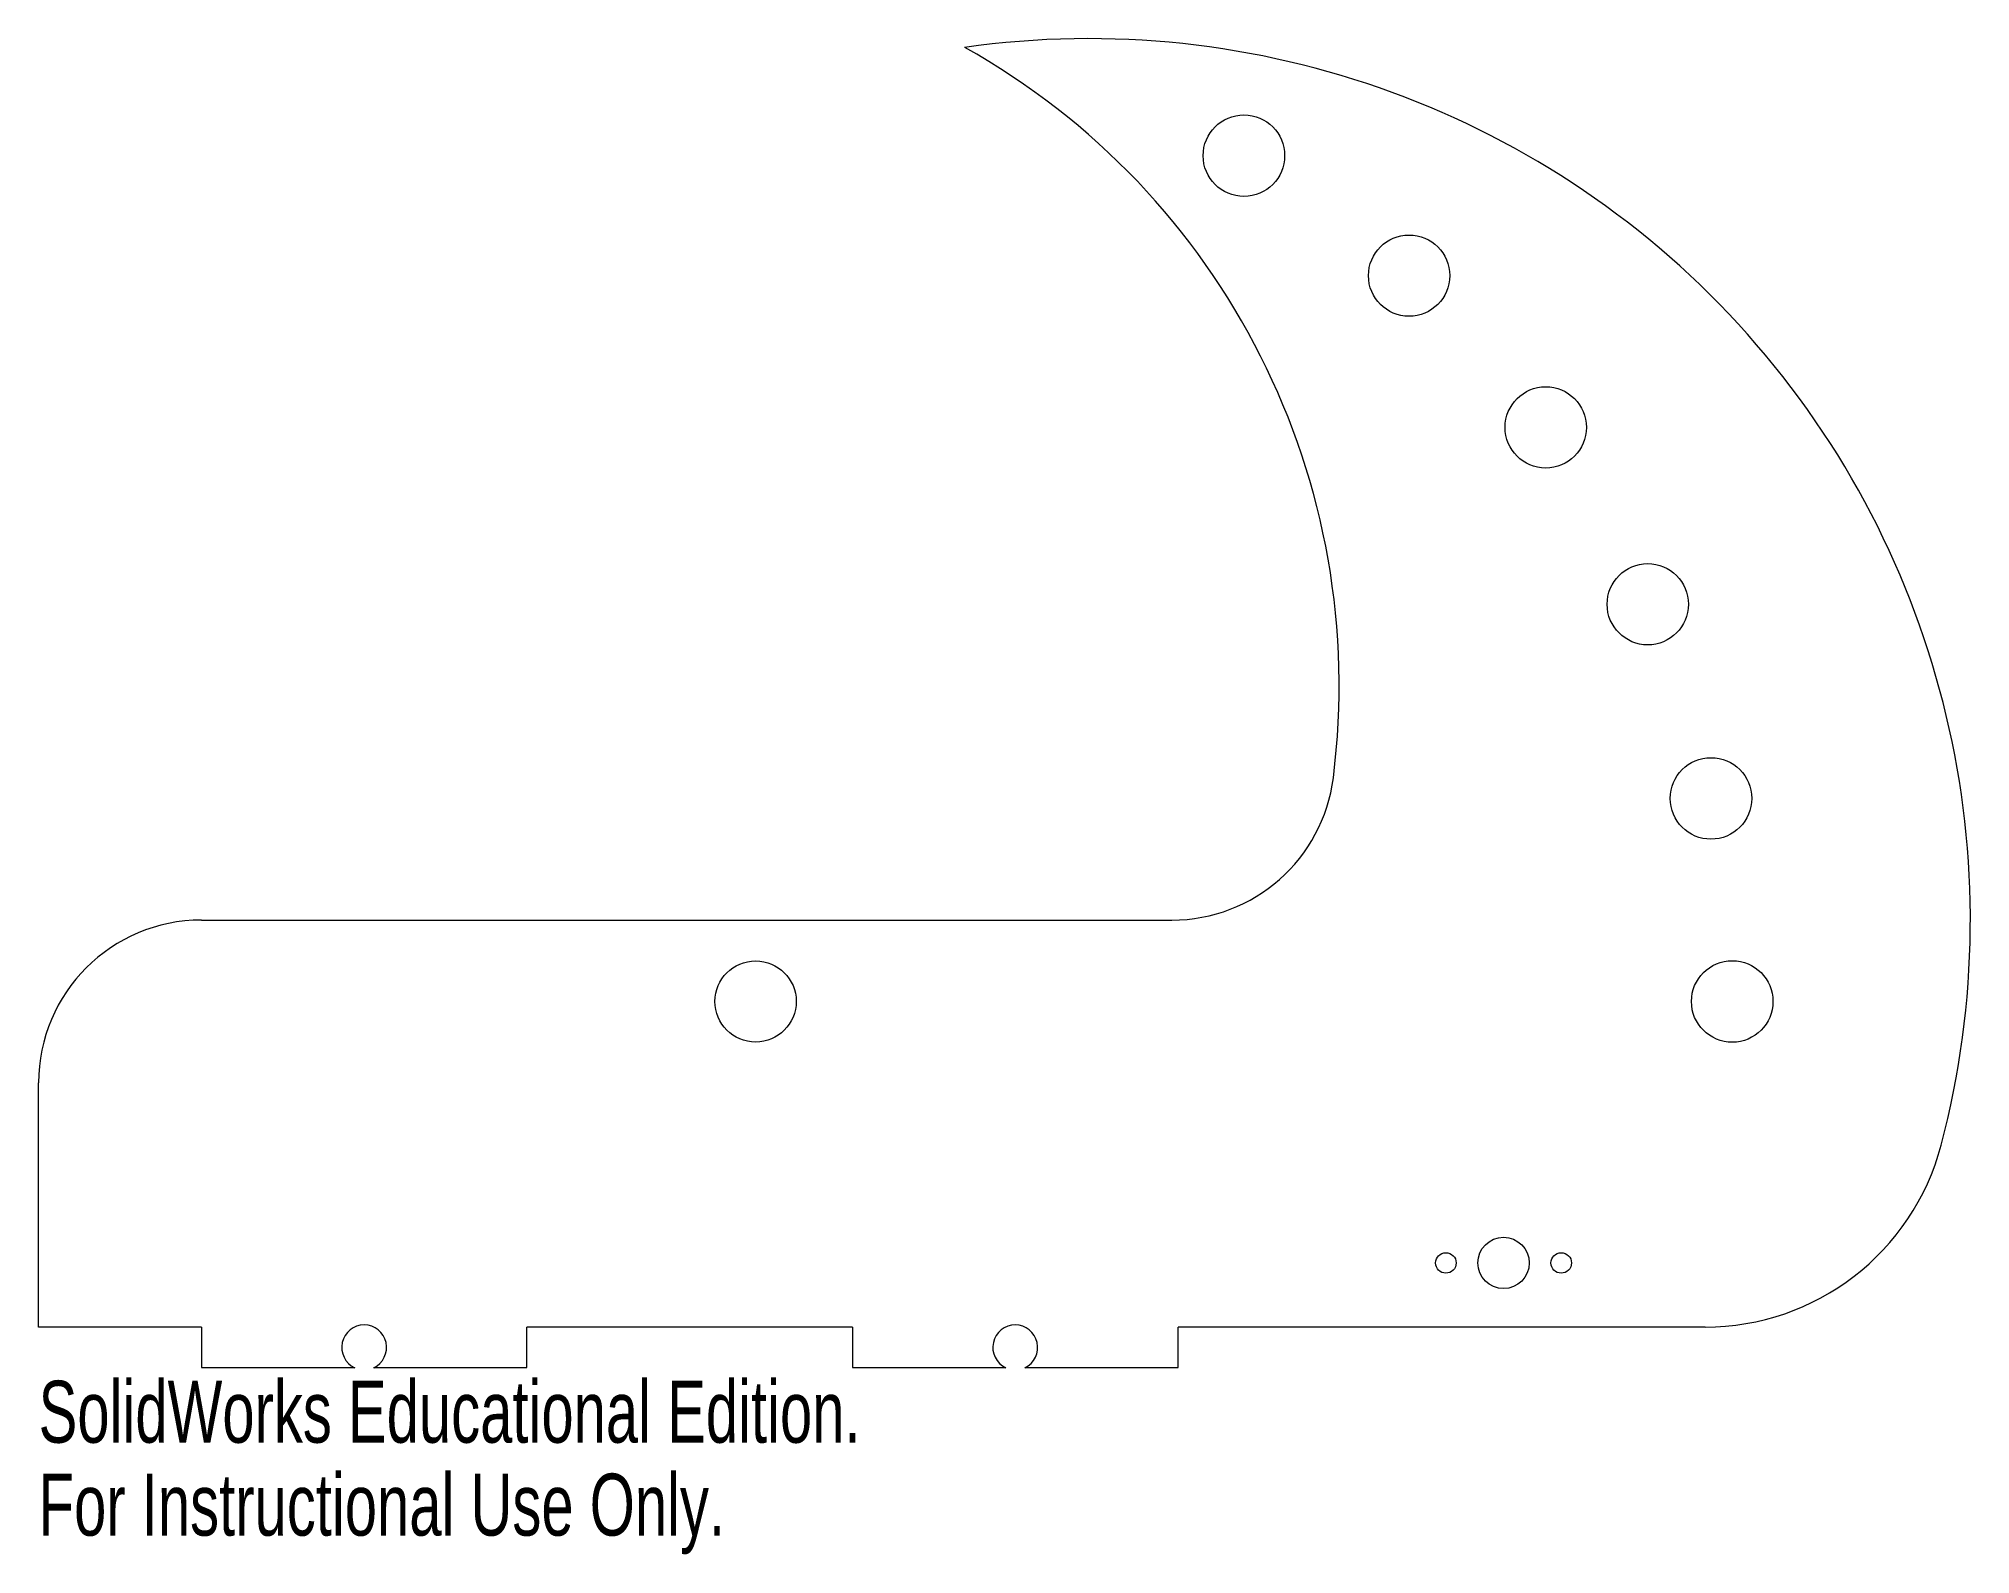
# Model space of a CAD drawing. Header units: millimetres. Extents: x -108 to 43, y -18 to 101.
import ezdxf

# ---------------------------------------------------------------- set-up
doc = ezdxf.new("R2010")
doc.units = ezdxf.units.MM
doc.styles.add('SLDTEXTSTYLE0', font='TXT', dxfattribs={"width": 0.7})

msp = doc.modelspace()

# ---------------------------------------------------------------- linework, layer by layer
at = {"color": 7, "linetype": 'Continuous', "lineweight": 15}
for p, q in [((-95.25, 31.75), (-19.53, 31.75)), ((-107.95, 0), (-107.95, 19.05)), ((-95.25, 0), (-107.95, 0)), ((-95.25, 0), (-95.25, -3.17)), ((-69.85, -3.17), (-69.85, 0)), ((-44.45, 0), (-69.85, 0)), ((-44.45, 0), (-44.45, -3.17)), ((-19.05, -3.17), (-19.05, 0)), ((22.07, 0), (-19.05, 0)), ((-95.25, -3.17), (-83.29, -3.17)), ((-81.81, -3.17), (-69.85, -3.17)), ((-44.45, -3.17), (-32.49, -3.17)), ((-31.01, -3.17), (-19.05, -3.17))]:
    msp.add_line(p, q, dxfattribs=at)
for centre, radius in [((-13.91, 91.39), 3.18), ((-1.02, 82.03), 3.17), ((9.64, 70.19), 3.17), ((17.6, 56.39), 3.17), ((22.53, 41.24), 3.18), ((-52.01, 25.4), 3.17), ((24.19, 25.4), 3.18), ((6.35, 5), 2), ((1.85, 5), 0.8), ((10.85, 5), 0.8)]:
    msp.add_circle(centre, radius, dxfattribs=at)
for centre, radius, start, end in [((-26, 31.75), 68.77, 345.2012, 98.1063), ((-63.56, 50.02), 57.08, 352.7888, 60.7802), ((-19.53, 44.45), 12.7, 270, 352.7888), ((-95.25, 19.05), 12.7, 90, 180), ((22.07, 19.05), 19.05, 270, 345.2012), ((-82.55, -1.59), 1.75, 295.0691, 244.9309), ((-31.75, -1.59), 1.75, 295.0691, 244.9309)]:
    msp.add_arc(centre, radius, start, end, dxfattribs=at)

# ---------------------------------------------------------------- texts
at = {"color": 7, "linetype": 'Continuous', "char_height": 4.8336, "attachment_point": 1, "style": 'SLDTEXTSTYLE0'}
for s, insert in [('SolidWorks Educational Edition.', (-107.95, -4.19)), ('For Instructional Use Only.', (-107.95, -11.44))]:
    msp.add_mtext(s, dxfattribs=dict(at, insert=insert))

doc.saveas('drawing.dxf')
